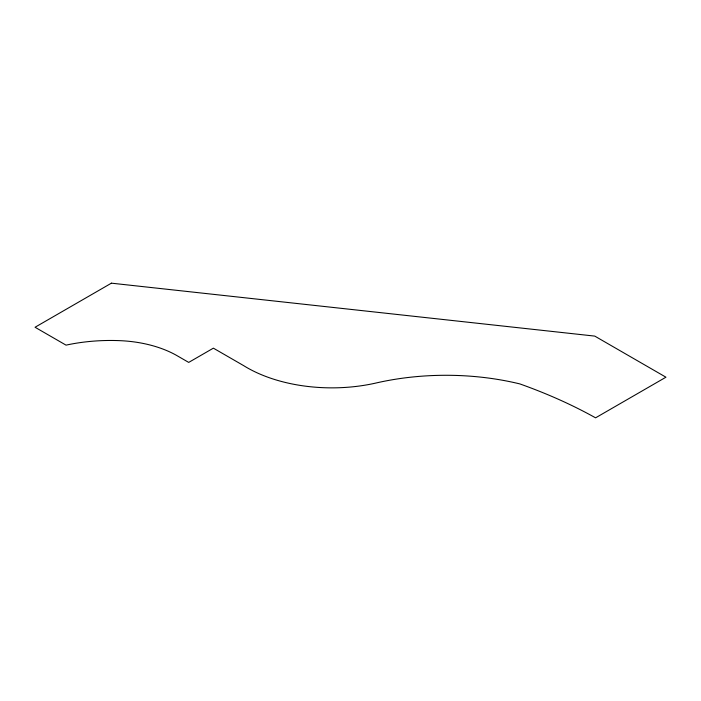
<?xml version="1.0" encoding="UTF-8"?>
<svg xmlns="http://www.w3.org/2000/svg" width="701" height="701" viewBox="0 0 701 701"><rect width="100%" height="100%" fill="white"/><g stroke="black" fill="none" stroke-linecap="round" stroke-linejoin="round"><path stroke-width="1.05" d="M111.406 283.169L35.05 327.253L66.025 345.137A127.345 73.526 0 0 1 121.948 340.756A90.324 52.146 0 0 1 176.38 355.293L188.709 362.408L213.384 348.16L243.606 365.607A120.353 69.487 0 0 0 377.304 382.72A189.787 109.575 0 0 1 519.844 383.911A443.234 255.9 0 0 1 595.578 417.831L665.95 377.199L594.763 336.103L111.406 283.169"/></g></svg>
